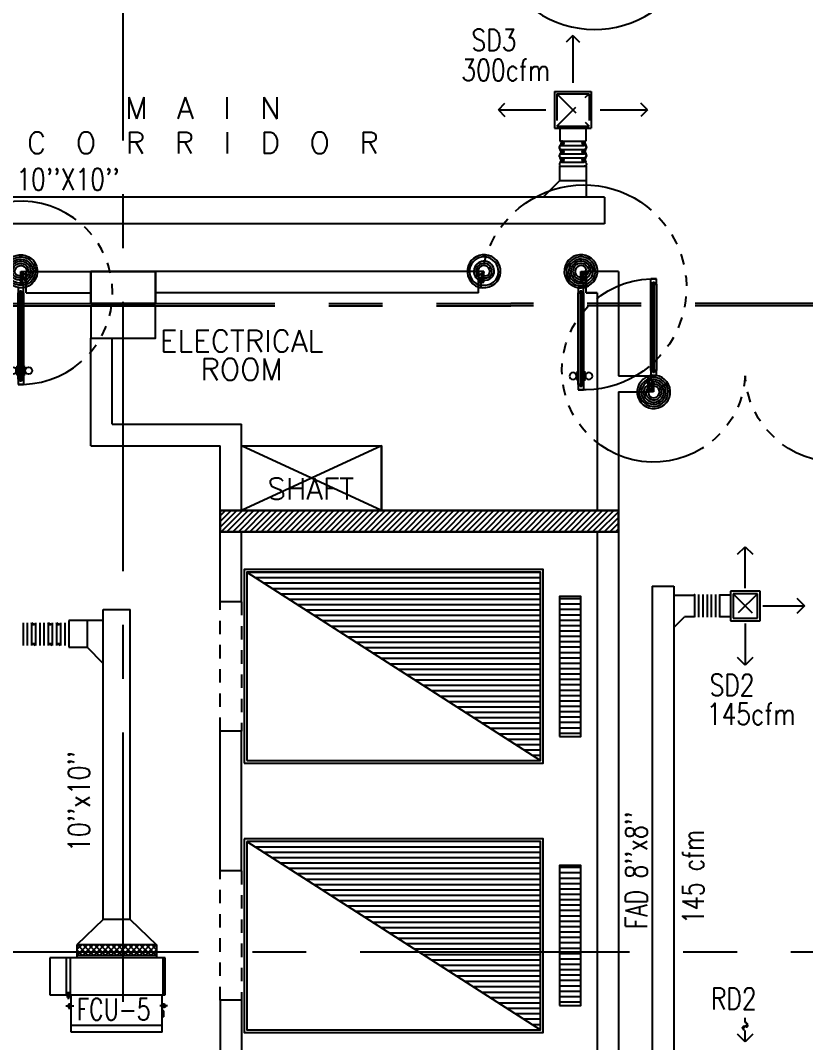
# Model space of a CAD drawing. Extents: x 417866029 to 417866302, y 43498045 to 43498122.
# Drawn here: x 417866038.05 to 417866045.34, y 43498072.13 to 43498081.62 of the extents above; entities that cross this region are included whole.
import ezdxf
from ezdxf.enums import TextEntityAlignment as Align

# ---------------------------------------------------------------- set-up
doc = ezdxf.new("R2010")
doc.units = 0
doc.header["$MEASUREMENT"] = 0
for name, pattern in [('CENTERX2', [4, 2.5, -0.5, 0.5, -0.5]), ('HIDDEN', [0.375, 0.25, -0.125]), ('HIDDEN2', [0.1875, 0.125, -0.0625])]:
    doc.linetypes.add(name, pattern=pattern)
doc.layers.get('0').update_dxf_attribs({"linetype": 'CONTINUOUS'})
for name, color, linetype in [('AXES', 11, 'CENTERX2'), ('COL', 7, 'CONTINUOUS'), ('DOOR', 9, 'CONTINUOUS'), ('DUCT', 6, 'CONTINUOUS'), ('FCU', 6, 'CONTINUOUS'), ('HAT', 11, 'CONTINUOUS'), ('HIDDEN', 9, 'HIDDEN2'), ('LIFTS', 9, 'CONTINUOUS'), ('M-AC-FLEX', 7, 'CONTINUOUS'), ('M-EGU.', 2, 'CONTINUOUS'), ('M-TEXT', 2, 'CONTINUOUS'), ('RM-NAME', 9, 'CONTINUOUS'), ('SHAFT', 9, 'CONTINUOUS'), ('WALL', 9, 'CONTINUOUS')]:
    doc.layers.add(name, color=color, linetype=linetype)
doc.styles.add('ROMANS', font='ROMANS.shx', dxfattribs={"width": 0.6})

# ---------------------------------------------------------------- blocks, each defined once
blk = doc.blocks.new('*X30')
at = {"color": 0}
for p, q in [((503898.8980285886, 131750), (506611.9327893695, 131750)), ((503976.7551405845, 131700), (506611.9327893695, 131700)), ((504054.6122525804, 131650), (506611.9327893695, 131650)), ((504132.4693645762, 131600), (506611.9327893695, 131600)), ((504210.3264765721, 131550), (506611.9327893695, 131550)), ((504288.183588568, 131500), (506611.9327893695, 131500)), ((504366.0407005639, 131450), (506611.9327893695, 131450)), ((504443.8978125597, 131400), (506611.9327893695, 131400)), ((504521.7549245557, 131350), (506611.9327893695, 131350)), ((504599.6120365515, 131300), (506611.9327893695, 131300)), ((504677.4691485474, 131250), (506611.9327893695, 131250)), ((504755.3262605433, 131200), (506611.9327893695, 131200)), ((504833.1833725392, 131150), (506611.9327893695, 131150)), ((504911.040484535, 131100), (506611.9327893695, 131100)), ((504988.8975965309, 131050), (506611.9327893695, 131050)), ((505066.7547085268, 131000), (506611.9327893695, 131000)), ((505144.6118205227, 130950), (506611.9327893695, 130950)), ((505222.4689325186, 130900), (506611.9327893695, 130900)), ((505300.3260445144, 130850), (506611.9327893695, 130850)), ((505378.1831565103, 130800), (506611.9327893695, 130800)), ((505456.0402685062, 130750), (506611.9327893695, 130750)), ((505533.8973805021, 130700), (506611.9327893695, 130700)), ((505611.7544924979, 130650), (506611.9327893695, 130650)), ((505689.6116044939, 130600), (506611.9327893695, 130600)), ((505767.4687164897, 130550), (506611.9327893695, 130550)), ((505845.3258284856, 130500), (506611.9327893695, 130500)), ((505923.1829404815, 130450), (506611.9327893695, 130450)), ((506001.0400524774, 130400), (506611.9327893695, 130400)), ((506078.8971644733, 130350), (506611.9327893695, 130350)), ((506156.7542764691, 130300), (506611.9327893695, 130300)), ((506234.611388465, 130250), (506611.9327893695, 130250)), ((506312.4685004609, 130200), (506611.9327893695, 130200)), ((506390.3256124568, 130150), (506611.9327893695, 130150)), ((506468.1827244526, 130100), (506611.9327893695, 130100)), ((506546.0398364485, 130050), (506611.9327893695, 130050))]:
    blk.add_line(p, q, dxfattribs=at)
blk = doc.blocks.new('*X29')
at = {"color": 0}
for p, q in [((140176.4757005259, 227700), (140376.4757005259, 227700)), ((140176.4757005259, 227650), (140376.4757005259, 227650)), ((140176.4757005259, 227600), (140376.4757005259, 227600)), ((140176.4757005259, 227550), (140376.4757005259, 227550)), ((140176.4757005259, 227500), (140376.4757005259, 227500)), ((140176.4757005259, 227450), (140376.4757005259, 227450)), ((140176.4757005259, 227400), (140376.4757005259, 227400)), ((140176.4757005259, 227350), (140376.4757005259, 227350)), ((140176.4757005259, 227300), (140376.4757005259, 227300)), ((140176.4757005259, 227250), (140376.4757005259, 227250)), ((140176.4757005259, 227200), (140376.4757005259, 227200)), ((140176.4757005259, 227150), (140376.4757005259, 227150)), ((140176.4757005259, 227100), (140376.4757005259, 227100)), ((140176.4757005259, 227050), (140376.4757005259, 227050)), ((140176.4757005259, 227000), (140376.4757005259, 227000)), ((140176.4757005259, 226950), (140376.4757005259, 226950)), ((140176.4757005259, 226900), (140376.4757005259, 226900)), ((140176.4757005259, 226850), (140376.4757005259, 226850)), ((140176.4757005259, 226800), (140376.4757005259, 226800)), ((140176.4757005259, 226750), (140376.4757005259, 226750)), ((140176.4757005259, 226700), (140376.4757005259, 226700)), ((140176.4757005259, 226650), (140376.4757005259, 226650)), ((140176.4757005259, 226600), (140376.4757005259, 226600)), ((140176.4757005259, 226550), (140376.4757005259, 226550)), ((140176.4757005259, 226500), (140376.4757005259, 226500)), ((140176.4757005259, 226450), (140376.4757005259, 226450))]:
    blk.add_line(p, q, dxfattribs=at)
blk = doc.blocks.new('A$C272A55A0')
at = {"layer": 'DOOR', "color": 0, "linetype": 'ByBlock'}
for p, q in [((-0.0001203324354719371, 900.3541752648598), (-0.0001203324500238523, 1050.354175264831)), ((49.99987966756453, 1050.354175264918), (-0.0001203324354719371, 1050.354175264918)), ((49.99987966756453, 950.354175264918), (49.99987966756453, 1050.354175264918)), ((1749.999879667535, 950.354175264918), (1749.999879667535, 1050.354175264918)), ((1749.999879667535, 1050.354175264918), (1799.999879667535, 1050.354175264918)), ((1799.999879667535, 1050.354175264918), (1799.999879667535, 900.354175264918)), ((24.99987966756453, 950.354175264918), (49.99987966756453, 950.354175264918)), ((24.99987966756453, 900.354175264918), (24.99987966756453, 950.354175264918)), ((1774.999879667535, 950.354175264918), (1749.999879667535, 950.354175264918)), ((1774.999879667535, 900.354175264918), (1774.999879667535, 950.354175264918)), ((-0.0001203324354719371, 900.354175264918), (24.99987966756453, 900.354175264918)), ((74.99987966756453, 900.354175264918), (24.99987966756453, 900.354175264918)), ((24.99987966756453, 850.354175264918), (24.99987966756453, 900.354175264918)), ((57.99987966756453, 870.354175264918), (41.99987966756453, 870.354175264918)), ((41.99987966756453, 870.354175264918), (41.99987966756453, 850.354175264918)), ((57.99987966756453, 850.354175264918), (57.99987966756453, 870.354175264918)), ((74.99987966756453, 900.354175264918), (74.99987966756453, 850.354175264918)), ((1724.999879667535, 900.354175264918), (1774.999879667535, 900.354175264918)), ((1724.999879667535, 900.354175264918), (1724.999879667535, 850.354175264918)), ((1741.999879667535, 870.354175264918), (1757.999879667535, 870.354175264918)), ((1741.999879667535, 850.354175264918), (1741.999879667535, 870.354175264918)), ((1757.999879667535, 870.354175264918), (1757.999879667535, 850.354175264918)), ((1799.999879667535, 900.354175264918), (1774.999879667535, 900.354175264918)), ((1774.999879667535, 850.354175264918), (1774.999879667535, 900.354175264918)), ((41.99987966756453, 850.354175264918), (24.99987966756453, 850.354175264918)), ((74.99987966756453, 850.354175264918), (57.99987966756453, 850.354175264918)), ((1724.999879667535, 850.354175264918), (1741.999879667535, 850.354175264918)), ((1757.999879667535, 850.354175264918), (1774.999879667535, 850.354175264918)), ((1717.799879667495, 160.1117180435103), (1708.799879667495, 160.1117180435103)), ((1708.799879667495, 95.31171804352198), (1708.799879667495, 160.1117180435103)), ((1717.799879667495, 95.31171804352198), (1708.799879667495, 95.31171804352198)), ((1724.999879667535, 172.7117180435162), (1717.799879667495, 172.7117180435162)), ((1717.799879667495, 172.7117180435162), (1717.799879667495, 82.71171804351616)), ((1717.799879667495, 95.31171804352198), (1717.799879667495, 160.1117180435103)), ((1774.999879667535, 172.7117180435162), (1782.199879667576, 172.7117180435162)), ((1782.199879667576, 172.7117180435162), (1782.199879667576, 82.71171804351616)), ((1782.199879667576, 160.1117180435103), (1791.199879667576, 160.1117180435103)), ((1782.199879667576, 95.31171804352198), (1782.199879667576, 160.1117180435103)), ((1782.199879667576, 95.31171804352198), (1791.199879667576, 95.31171804352198)), ((1791.199879667576, 95.31171804352198), (1791.199879667576, 160.1117180435103)), ((24.99987966756453, 50.35417526491801), (41.99987966753542, 50.35417526491801)), ((24.99987966756453, 50.35417526491801), (24.99987966756453, 0.3541752649180125)), ((24.99987966756453, 0.3541752649180125), (74.99987966756453, 0.3541752649180125)), ((74.99987966756453, 0.3541752649180125), (24.99987966756453, 0.3541752649180125)), ((41.99987966753542, 50.35417526491801), (41.99987966753542, 30.35417526491801)), ((41.99987966756453, 30.35417526491801), (57.99987966756453, 30.35417526491801)), ((57.99987966756453, 50.35417526491801), (74.99987966756453, 50.35417526491801)), ((57.99987966756453, 50.35417526491801), (57.99987966756453, 30.35417526491801)), ((74.99987966756453, 50.35417526491801), (74.99987966704066, 0.3541752648889087)), ((1724.999879667535, 82.71171804351616), (1717.799879667495, 82.71171804351616)), ((1741.999879667535, 50.35417526491801), (1724.999879667535, 50.35417526491801)), ((1724.999879667535, 50.35417526491801), (1724.999879668059, 0.3541752648889087)), ((1774.999879667535, 0.3541752649180125), (1724.999879667535, 0.3541752649180125)), ((1724.999879667535, 0.3541752649180125), (1774.999879667535, 0.3541752649180125)), ((1741.999879667535, 50.35417526491801), (1741.999879667535, 30.35417526491801)), ((1757.999879667535, 30.35417526491801), (1741.999879667535, 30.35417526491801)), ((1774.999879667535, 50.35417526491801), (1757.999879667565, 50.35417526491801)), ((1757.999879667565, 50.35417526491801), (1757.999879667565, 30.35417526491801)), ((1774.999879667535, 82.71171804351616), (1782.199879667576, 82.71171804351616)), ((1774.999879667535, 50.35417526491801), (1774.999879667535, 0.3541752649180125))]:
    blk.add_line(p, q, dxfattribs=at)
at = {"layer": 'DOOR', "color": 9, "linetype": 'ByBlock'}
for p, q in [((49.99987966756453, 1050.354175264918), (-0.0001203324354719371, 1010.208440949064)), ((49.99987966756453, 1050.354175264918), (-0.0001203324354719371, 936.6442452724732)), ((49.99987966756453, 1050.354175264918), (36.64259362407029, 950.354175264918)), ((1749.999879667535, 1050.354175264918), (1799.999879667535, 1010.208440949064)), ((1749.999879667535, 1050.354175264918), (1799.999879667535, 936.6442452724732)), ((1749.999879667535, 1050.354175264918), (1763.35716571103, 950.354175264918))]:
    blk.add_line(p, q, dxfattribs=at)
at = {"layer": 'DOOR', "linetype": 'ByBlock'}
for p, q in [((24.99987966756453, 850.354175264918), (24.99987966756453, 50.35417526491801)), ((41.99987966756453, 850.354175264918), (41.99987966753542, 50.35417526491801)), ((57.99987966756453, 850.354175264918), (57.99987966756453, 50.35417526491801)), ((74.99987966756453, 50.35417526491801), (74.99987966756453, 850.354175264918)), ((1724.999879667535, 50.35417526491801), (1724.999879667535, 850.354175264918)), ((1741.999879667535, 850.354175264918), (1741.999879667535, 50.35417526491801)), ((1757.999879667535, 850.354175264918), (1757.999879667565, 50.35417526491801)), ((1774.999879667535, 850.354175264918), (1774.999879667535, 50.35417526491801))]:
    blk.add_line(p, q, dxfattribs=at)
at = {"layer": 'DOOR', "color": 0, "linetype": 'ByBlock'}
for centre in [(1676.468935452576, 127.7117180435162), (1823.530823882553, 127.7117180435162)]:
    blk.add_circle(centre, 32.39999999998526, dxfattribs=at)
at = {"layer": 'DOOR', "color": 9, "linetype": 'ByBlock'}
for centre, radius, start, end in [((49.99987966756453, 1050.354175264918), 34.40195781277725, 180, 270), ((49.99987966756453, 1050.354175264918), 14.40195781277725, 180, 270), ((1749.999879667535, 1050.354175264918), 14.40195781277725, 270, 0), ((1749.999879667535, 1050.354175264918), 34.40195781277725, 270, 0), ((49.99987966756453, 1050.354175264918), 54.40195781277725, 203.2073828919769, 270), ((49.99987966756453, 1050.354175264918), 74.40195781277725, 227.7764264168309, 270), ((49.99987966756453, 1050.354175264918), 94.40195781277725, 238.0181880330829, 270), ((1749.999879667535, 1050.354175264918), 54.40195781277725, 270, 336.7926171080232), ((1749.999879667535, 1050.354175264918), 74.40195781277725, 270, 312.2235735831691), ((1749.999879667535, 1050.354175264918), 94.40195781277725, 270, 301.9818119669171), ((49.99987966756453, 1050.354175264918), 114.4019578127773, 244.083841882062, 257.3774258712915), ((49.99987966756453, 1050.354175264918), 134.4019578127773, 248.1598493930308, 259.2800236451595), ((49.99987966756453, 1050.354175264918), 154.4019578127773, 251.1052885492919, 256.2857707775486), ((1749.999879667535, 1050.354175264918), 114.4019578127773, 282.6225741287084, 295.916158117938), ((1749.999879667535, 1050.354175264918), 134.4019578127773, 280.7199763548405, 291.8401506069692), ((1749.999879667535, 1050.354175264918), 154.4019578127773, 283.7142292224514, 288.8947114507081)]:
    blk.add_arc(centre, radius, start, end, dxfattribs=at)
at = {"layer": 'DOOR', "linetype": 'HIDDEN', "ltscale": 0.5}
for centre, radius, start, end in [((49.99987966756453, 851.395841931575), 851.4087845464003, 268.3173765331032, 3.296482377102192), ((1749.999879667521, 851.3958419315459), 851.4087845463584, 176.7035176228957, 271.6826234668978)]:
    blk.add_arc(centre, radius, start, end, dxfattribs=at)
at = {"layer": 'WALL', "linetype": 'ByBlock'}
blk.add_line((1799.999879667565, 900.3541752650344), (1799.99987966755, 1050.354175265005), dxfattribs=at)
blk = doc.blocks.new('DOOR-10')
at = {"layer": 'DOOR', "color": 0, "linetype": 'ByBlock'}
for p, q in [((-25.69739139656303, 1099.999999999069), (-75.69739139656303, 1099.999999999069)), ((-75.69739139656303, 1099.999999999069), (-25.69739139656303, 1099.999999999069)), ((-75.69739139656303, 1049.999999999069), (-75.69739139603917, 1099.999999999098)), ((-58.69739139656303, 1049.999999999069), (-75.69739139656303, 1049.999999999069)), ((-42.69739139656303, 1069.999999999069), (-58.69739139656303, 1069.999999999069)), ((-58.69739139656303, 1049.999999999069), (-58.69739139656303, 1069.999999999069)), ((-42.69739139656303, 1049.999999999069), (-42.69739139656303, 1069.999999999069)), ((-25.69739139656303, 1049.999999999069), (-42.69739139656303, 1049.999999999069)), ((-25.69739139656303, 1049.999999999069), (-25.69739139656303, 1099.999999999069)), ((-82.89739139663288, 1005.042457220465), (-91.89739139663288, 1005.042457220465)), ((-91.89739139663288, 1005.042457220465), (-91.89739139663288, 940.2424572204764)), ((-75.69739139656303, 1017.642457220471), (-82.89739139663288, 1017.642457220471)), ((-82.89739139663288, 927.6424572204705), (-82.89739139663288, 1017.642457220471)), ((-82.89739139663288, 1005.042457220465), (-82.89739139663288, 940.2424572204764)), ((-25.69739139656303, 1017.642457220471), (-18.49739139649319, 1017.642457220471)), ((-18.49739139649319, 927.6424572204705), (-18.49739139649319, 1017.642457220471)), ((-18.49739139649319, 1005.042457220465), (-9.497391396493185, 1005.042457220465)), ((-18.49739139649319, 1005.042457220465), (-18.49739139649319, 940.2424572204764)), ((-9.497391396493185, 1005.042457220465), (-9.497391396493185, 940.2424572204764)), ((-82.89739139663288, 940.2424572204764), (-91.89739139663288, 940.2424572204764)), ((-75.69739139656303, 927.6424572204705), (-82.89739139663288, 927.6424572204705)), ((-25.69739139656303, 927.6424572204705), (-18.49739139649319, 927.6424572204705)), ((-18.49739139649319, 940.2424572204764), (-9.497391396493185, 940.2424572204764)), ((-75.69739139534067, 200), (-58.69739139534067, 200)), ((-75.69739139534067, 150), (-75.69739139534067, 200)), ((-58.69739139534067, 200), (-58.69739139534067, 180)), ((-42.69739139534067, 200), (-25.69739139534067, 200)), ((-42.69739139534067, 180), (-42.69739139534067, 200)), ((-25.69739139534067, 200), (-25.69739139534067, 150)), ((-1000.697391395341, 0), (-1000.697391395341, 150)), ((-1000.697391395341, 150), (-975.6973913953407, 150)), ((-1000.697391395341, 150), (-1000.697391395341, 0)), ((-975.6973913953407, 150), (-975.6973913953407, 100)), ((-975.6973913953407, 100), (-950.6973913953407, 100)), ((-950.6973913953407, 100), (-950.6973913953407, 0)), ((-75.69739139534067, 150), (-25.69739139534067, 150)), ((-58.69739139534067, 180), (-42.69739139534067, 180)), ((-50.69739139534067, 100), (-50.69739139534067, 0)), ((-25.69739139534067, 100), (-50.69739139534067, 100)), ((-0.6973913953406736, 150), (-25.69739139534067, 150)), ((-25.69739139534067, 150), (-25.69739139534067, 100)), ((-950.6973913953407, 0), (-1000.697391395341, 0)), ((-50.69739139534067, 0), (-0.6973913953406736, 0))]:
    blk.add_line(p, q, dxfattribs=at)
at = {"layer": 'DOOR', "linetype": 'ByBlock'}
for p, q in [((-75.69739139656303, 1049.999999999069), (-75.69739139534067, 200)), ((-58.69739139534067, 200), (-58.69739139656303, 1049.999999999069)), ((-42.69739139534067, 200), (-42.69739139656303, 1049.999999999069)), ((-25.69739139534067, 200), (-25.69739139656303, 1049.999999999069))]:
    blk.add_line(p, q, dxfattribs=at)
at = {"layer": 'DOOR', "color": 9, "linetype": 'ByBlock'}
for p, q in [((-950.6973913953407, 0), (-1000.697391395341, 113.7099299924448)), ((-950.6973913953407, 0), (-964.0546774388058, 100)), ((-50.69739139534067, 0), (-0.6973913953406736, 113.7099299924448)), ((-50.69739139534067, 0), (-37.34010535187554, 100)), ((-0.6973913953406736, 0), (-0.6973913953406736, 150)), ((-950.6973913953407, 0), (-1000.697391395341, 40.1457343158545)), ((-50.69739139534067, 0), (-0.6973913953406736, 40.1457343158545))]:
    blk.add_line(p, q, dxfattribs=at)
at = {"layer": 'DOOR', "color": 0, "linetype": 'ByBlock'}
for centre in [(-124.2283356115222, 972.6424572204705), (22.83355281845434, 972.6424572204705)]:
    blk.add_circle(centre, 32.39999999998526, dxfattribs=at)
at = {"layer": 'DOOR', "linetype": 'HIDDEN', "ltscale": 0.5}
blk.add_arc((-23.39897476031911, 149.138342134087), 952.2988064575108, 93.14815770431052, 179.9481576940245, dxfattribs=at)
at = {"layer": 'DOOR', "color": 9, "linetype": 'ByBlock'}
for centre, radius, start, end in [((-950.6973913953407, 0), 154.4019578127773, 103.7142292212167, 108.8947114515936), ((-950.6973913953407, 0), 134.4019578127773, 100.7199763555959, 111.8401506085482), ((-50.69739139534067, 0), 134.4019578127773, 68.15984939145177, 79.28002364440412), ((-50.69739139534067, 0), 114.4019578127773, 64.0838418833441, 77.3774258719247), ((-50.69739139534067, 0), 154.4019578127773, 71.10528854840643, 76.28577077878333), ((-950.6973913953407, 0), 94.40195781277725, 90, 121.981811965689), ((-950.6973913953407, 0), 74.40195781277725, 90, 132.2235735847074), ((-950.6973913953407, 0), 54.40195781277725, 90, 156.7926171089788), ((-950.6973913953407, 0), 34.40195781277725, 90, 180), ((-950.6973913953407, 0), 14.40195781277725, 90, 180), ((-50.69739139534067, 0), 94.40195781277725, 58.01818803431096, 90), ((-50.69739139534067, 0), 74.40195781277725, 47.7764264152926, 90), ((-50.69739139534067, 0), 54.40195781277725, 23.20738289102122, 90), ((-50.69739139534067, 0), 34.40195781277725, 0, 90), ((-50.69739139534067, 0), 14.40195781277725, 0, 90)]:
    blk.add_arc(centre, radius, start, end, dxfattribs=at)
blk = doc.blocks.new('*X37')
at = {"color": 0}
for p, q in [((16890.47746209932, -2466.570672882412), (16943.4517006644, -2413.596434317336)), ((16890.47746209932, -2519.603681471403), (16990.47746209933, -2419.603681471401)), ((16990.47746209933, -2565.49912589376), (16890.47746209932, -2465.499125893757)), ((16990.47746209933, -2512.466117304769), (16891.6077791119, -2413.596434317336)), ((16990.47746209933, -2459.433108715778), (16944.64078770089, -2413.596434317336)), ((16890.47746209932, -2572.636690060394), (16990.47746209933, -2472.636690060392)), ((16990.47746209933, -2618.532134482751), (16890.47746209932, -2518.532134482748)), ((16890.47746209932, -2625.669698649385), (16990.47746209933, -2525.669698649383)), ((16990.47746209933, -2671.565143071742), (16890.47746209932, -2571.565143071739)), ((16890.47746209932, -2678.702707238376), (16990.47746209933, -2578.702707238374)), ((16990.47746209933, -2724.598151660733), (16890.47746209932, -2624.59815166073)), ((16890.47746209932, -2731.735715827367), (16990.47746209933, -2631.735715827365)), ((16990.47746209933, -2777.631160249724), (16890.47746209932, -2677.631160249721)), ((16890.47746209932, -2784.768724416358), (16990.47746209933, -2684.768724416357)), ((16990.47746209933, -2830.664168838715), (16890.47746209932, -2730.664168838713)), ((16890.47746209932, -2837.801733005349), (16990.47746209933, -2737.801733005348)), ((16990.47746209933, -2883.697177427706), (16890.47746209932, -2783.697177427704)), ((16890.47746209932, -2890.83474159434), (16990.47746209933, -2790.834741594339)), ((16990.47746209933, -2936.730186016697), (16890.47746209932, -2836.730186016694)), ((16890.47746209932, -2943.867750183331), (16990.47746209933, -2843.86775018333)), ((16990.47746209933, -2989.763194605689), (16890.47746209932, -2889.763194605686)), ((16890.47746209932, -2996.900758772323), (16990.47746209933, -2896.900758772321)), ((16990.47746209933, -3042.796203194679), (16890.47746209932, -2942.796203194677)), ((16890.47746209932, -3049.933767361314), (16990.47746209933, -2949.933767361312)), ((16990.47746209933, -3095.82921178367), (16890.47746209932, -2995.829211783668)), ((16890.47746209932, -3102.966775950305), (16990.47746209933, -3002.966775950303)), ((16990.47746209933, -3148.862220372662), (16890.47746209932, -3048.862220372659)), ((16943.52866745501, -3154.946434317336), (16890.47746209932, -3101.89522896165)), ((16891.53081232129, -3154.946434317336), (16990.47746209933, -3055.999784539294)), ((16944.56382091028, -3154.946434317336), (16990.47746209933, -3109.032793128285))]:
    blk.add_line(p, q, dxfattribs=at)
blk = doc.blocks.new('WHE06')
at = {"color": 3}
for p, q in [((688.9750000238419, 621.5), (346.0749999880791, 621.5)), ((346.0749999880791, 621.5), (346.0749999880791, 469.1000000014901)), ((688.9750000238419, 469.1000000014901), (688.9750000238419, 621.5)), ((60.32499998807907, -422.25), (60.32499998807907, 422.25)), ((212.2971614003181, 437.25), (269.0589052438736, 437.25)), ((232.1000000238419, 452.25), (232.1000000238419, 422.25)), ((232.1000000238419, 452.25), (252.1000000238419, 452.25)), ((242.1000000238419, 472.1842434704304), (242.1000000238419, 399.4801759719849)), ((252.1000000238419, 452.25), (252.1000000238419, 422.25)), ((304.9940044879913, 447.6499999985099), (373.2827185988426, 447.6499999985099)), ((321.0749999880791, 457.6499999985099), (321.0749999880791, 437.6499999985099)), ((321.0749999880791, 457.6499999985099), (346.0749999880791, 457.6499999985099)), ((321.0749999880791, 437.6499999985099), (346.0749999880791, 437.6499999985099)), ((346.0749999880791, 430.4178223386407), (688.9750000238419, 430.4178223386407)), ((811.1999999880791, 370.6749999970198), (688.9750000238419, 370.6749999970198)), ((711.1999999880791, -370.6749999970198), (711.1999999880791, 370.6749999970198)), ((811.1999999880791, -370.6749999970198), (811.1999999880791, 370.6749999970198)), ((811.1999999880791, -370.6749999970198), (688.9750000238419, -370.6749999970198)), ((141.6357128024101, -437.25), (141.6357128024101, -422.25)), ((141.6357128024101, -437.25), (196.5700032711029, -437.25)), ((196.5700032711029, -437.25), (196.5700032711029, -422.25)), ((221.3790392279625, -437.25), (269.0589052438736, -437.25)), ((232.1000000238419, -452.25), (232.1000000238419, -422.25)), ((232.1000000238419, -452.25), (252.1000000238419, -452.25)), ((242.1000000238419, -472.1842434704304), (242.1000000238419, -399.4801759719849)), ((252.1000000238419, -452.25), (252.1000000238419, -422.25)), ((346.0749999880791, -430.4178223386407), (688.9750000238419, -430.4178223386407))]:
    blk.add_line(p, q, dxfattribs=at)
at = {"color": 6}
for p, q in [((0, -422.25), (0, 422.25)), ((0, 422.25), (346.0749999880791, 422.25)), ((346.0749999880791, 469.1000000014901), (346.0749999880791, -450.8250000029802)), ((688.9750000238419, 469.1000000014901), (346.0749999880791, 469.1000000014901)), ((688.9750000238419, -450.8250000029802), (688.9750000238419, 469.1000000014901)), ((0, -422.25), (346.0749999880791, -422.25)), ((346.0749999880791, -450.8250000029802), (688.9750000238419, -450.8250000029802))]:
    blk.add_line(p, q, dxfattribs=at)
at = {"color": 11}
blk.add_blockref('*X37', (-16179.27746212482, 2784.271434314549), dxfattribs=at)
blk = doc.blocks.new('RM1')
at = {"layer": 'RM-NAME', "style": 'ROMANS'}
for tag, p in [('ROOMNAME1', (0, 323.8095238059759)), ('ROOMNAME2', (0, 0))]:
    blk.add_attdef(tag, text='', height=200, dxfattribs=at).set_placement(p, align=Align.MIDDLE)
blk = doc.blocks.new('*X62')
at = {"color": 0}
for p, q in [((197838.5567844536, 143638.8220065047), (197999.4687517605, 143799.7339738116)), ((197838.5567844536, 143691.8550150937), (197946.4357431715, 143799.7339738116)), ((197838.5567844536, 143744.8880236827), (197893.4027345825, 143799.7339738116)), ((197852.5017603495, 143599.7339738117), (198052.5017603495, 143799.7339738116)), ((197905.5347689385, 143599.7339738117), (198105.5347689385, 143799.7339738116)), ((197958.5677775275, 143599.7339738117), (198158.5677775275, 143799.7339738116)), ((198011.6007861165, 143599.7339738117), (198211.6007861165, 143799.7339738116)), ((198064.6337947055, 143599.7339738117), (198264.6337947055, 143799.7339738116)), ((198117.6668032945, 143599.7339738117), (198317.6668032945, 143799.7339738116)), ((198170.6998118834, 143599.7339738117), (198370.6998118834, 143799.7339738116)), ((198223.7328204724, 143599.7339738117), (198423.7328204724, 143799.7339738116)), ((198276.7658290614, 143599.7339738117), (198476.7658290614, 143799.7339738116)), ((198329.7988376504, 143599.7339738117), (198529.7988376504, 143799.7339738116)), ((198382.8318462394, 143599.7339738117), (198582.8318462394, 143799.7339738116)), ((198435.8648548284, 143599.7339738116), (198635.8648548284, 143799.7339738116)), ((198488.8978634174, 143599.7339738116), (198688.8978634174, 143799.7339738116)), ((198541.9308720064, 143599.7339738116), (198741.9308720064, 143799.7339738116)), ((198594.9638805954, 143599.7339738116), (198794.9638805954, 143799.7339738116)), ((198647.9968891844, 143599.7339738116), (198847.9968891844, 143799.7339738116)), ((198701.0298977734, 143599.7339738116), (198901.0298977734, 143799.7339738116)), ((198754.0629063623, 143599.7339738116), (198954.0629063623, 143799.7339738116)), ((198807.0959149514, 143599.7339738116), (199007.0959149514, 143799.7339738116)), ((198860.1289235403, 143599.7339738116), (199060.1289235403, 143799.7339738116)), ((198913.1619321293, 143599.7339738116), (199113.1619321293, 143799.7339738116)), ((198966.1949407183, 143599.7339738116), (199166.1949407183, 143799.7339738116)), ((199019.2279493073, 143599.7339738116), (199219.2279493073, 143799.7339738116)), ((199072.2609578963, 143599.7339738116), (199272.2609578963, 143799.7339738116)), ((199125.2939664853, 143599.7339738116), (199325.2939664853, 143799.7339738116)), ((199178.3269750743, 143599.7339738116), (199378.3269750743, 143799.7339738116)), ((199231.3599836633, 143599.7339738116), (199431.3599836633, 143799.7339738116)), ((199284.3929922523, 143599.7339738116), (199484.3929922523, 143799.7339738116)), ((199337.4260008413, 143599.7339738116), (199537.4260008413, 143799.7339738116)), ((199390.4590094303, 143599.7339738116), (199590.4590094303, 143799.7339738116)), ((199443.4920180192, 143599.7339738116), (199643.4920180192, 143799.7339738116)), ((199496.5250266082, 143599.7339738116), (199696.5250266082, 143799.7339738116)), ((199549.5580351972, 143599.7339738116), (199749.5580351972, 143799.7339738116)), ((199602.5910437862, 143599.7339738116), (199802.5910437862, 143799.7339738116)), ((199655.6240523752, 143599.7339738116), (199855.6240523752, 143799.7339738116)), ((199708.6570609642, 143599.7339738116), (199908.6570609642, 143799.7339738116)), ((199761.6900695532, 143599.7339738116), (199961.6900695532, 143799.7339738116)), ((199814.7230781422, 143599.7339738116), (200014.7230781422, 143799.7339738116)), ((199867.7560867312, 143599.7339738116), (200067.7560867312, 143799.7339738116)), ((199920.7890953202, 143599.7339738116), (200120.7890953202, 143799.7339738116)), ((199973.8221039091, 143599.7339738116), (200173.8221039092, 143799.7339738116)), ((200026.8551124981, 143599.7339738116), (200226.8551124981, 143799.7339738116)), ((200079.8881210871, 143599.7339738116), (200279.8881210871, 143799.7339738116)), ((200132.9211296761, 143599.7339738116), (200332.9211296761, 143799.7339738116)), ((200185.9541382651, 143599.7339738116), (200385.9541382651, 143799.7339738116)), ((200238.9871468541, 143599.7339738116), (200438.9871468541, 143799.7339738116)), ((200292.0201554431, 143599.7339738116), (200492.0201554431, 143799.7339738116)), ((200345.0531640321, 143599.7339738116), (200545.0531640321, 143799.7339738116)), ((200398.0861726211, 143599.7339738116), (200598.0861726211, 143799.7339738116)), ((200451.1191812101, 143599.7339738116), (200651.1191812101, 143799.7339738116)), ((200504.1521897991, 143599.7339738116), (200704.1521897991, 143799.7339738116)), ((200557.185198388, 143599.7339738116), (200757.1851983881, 143799.7339738116)), ((200610.218206977, 143599.7339738116), (200810.218206977, 143799.7339738116)), ((200663.251215566, 143599.7339738116), (200863.251215566, 143799.7339738116)), ((200716.284224155, 143599.7339738116), (200916.284224155, 143799.7339738116)), ((200769.317232744, 143599.7339738116), (200969.317232744, 143799.7339738116)), ((200822.350241333, 143599.7339738116), (201022.350241333, 143799.7339738116)), ((200875.383249922, 143599.7339738116), (201075.383249922, 143799.7339738116)), ((200928.416258511, 143599.7339738116), (201128.416258511, 143799.7339738116)), ((200981.4492671, 143599.7339738116), (201181.4492671, 143799.7339738116)), ((201034.482275689, 143599.7339738116), (201234.482275689, 143799.7339738116)), ((201087.5152842779, 143599.7339738116), (201287.515284278, 143799.7339738116)), ((201140.5482928669, 143599.7339738116), (201340.548292867, 143799.7339738116)), ((201193.5813014559, 143599.7339738116), (201393.5813014559, 143799.7339738116)), ((201246.6143100449, 143599.7339738116), (201446.6143100449, 143799.7339738116)), ((201299.6473186339, 143599.7339738116), (201499.6473186339, 143799.7339738116)), ((201352.6803272229, 143599.7339738116), (201538.5557043094, 143785.6093508981)), ((201405.7133358119, 143599.7339738116), (201538.5557043094, 143732.5763423091)), ((201458.7463444009, 143599.7339738116), (201538.5557043094, 143679.5433337201)), ((201511.7793529899, 143599.7339738116), (201538.5557043094, 143626.5103251312))]:
    blk.add_line(p, q, dxfattribs=at)
blk = doc.blocks.new('C5')
at = {"layer": 'HAT', "linetype": 'ByBlock'}
h = blk.add_hatch(dxfattribs=at)
h.set_pattern_fill('ANSI31', color=256, scale=300, style=0)
h.set_pattern_definition([(45, (-223356.1822811712, -51411.00533739349), (-26.51650429449553, 26.51650429449553), [])])
h.paths.add_polyline_path([(300.0000000001455, 300.0000000000218), (0, 300.0000000000146), (0, 1.455191522836685e-11), (300.0000000001164, 3.637978807091713e-11)])
h.paths.add_polyline_path([(599.9999999999709, 300.0000000000073), (300.0000000001455, 300.0000000000073), (300.0000000000873, 4.365574568510056e-11), (600, 6.548361852765083e-11)])
at = {"layer": 'COL'}
blk.add_lwpolyline([(600, 300.0000000000509), (0, 300.0000000000218), (0, 2.91038304567337e-11), (600, 5.820766091346741e-11)], close=True, dxfattribs=at)

msp = doc.modelspace()

# ---------------------------------------------------------------- linework, layer by layer
at = {"layer": 'AXES'}
for p, q in [((417866039.0034642, 43498044.50641705), (417866039.0034642, 43498121.77705345)), ((417866039.0034642, 43498044.50641705), (417866039.0034642, 43498121.77705345)), ((417866029.9125524, 43498078.99071069), (417866042.6034642, 43498078.99071069)), ((417866029.9125524, 43498078.97071069), (417866042.6034642, 43498078.97071069)), ((417866102.8126107, 43498078.99071069), (417866042.6034642, 43498078.99071069)), ((417866102.8126107, 43498078.97071069), (417866042.6034642, 43498078.97071069)), ((417866037.2034642, 43498072.97071069), (417866053.4034642, 43498072.97071069))]:
    msp.add_line(p, q, dxfattribs=at)
at = {"layer": 'COL'}
msp.add_lwpolyline([(417866039.9034653, 43498077.07071069), (417866039.9034653, 43498076.87071069), (417866043.6034642, 43498076.87071069), (417866043.6034642, 43498077.07071069)], close=True, dxfattribs=at)
at = {"layer": 'DUCT'}
for p, q in [((417866043.0542777, 43498080.26631104), (417866043.0542777, 43498080.13073951)), ((417866043.0542777, 43498080.26631104), (417866043.3042777, 43498080.26631104)), ((417866043.3042777, 43498079.98073951), (417866043.3042777, 43498080.26631104)), ((417866042.9042777, 43498079.98073951), (417866043.0542777, 43498080.13073951)), ((417866044.1164153, 43498076.28271069), (417866044.3076979, 43498076.28271069)), ((417866044.3076979, 43498076.28271069), (417866044.3076979, 43498076.08271069)), ((417866044.1164153, 43498075.9827107), (417866044.2164153, 43498076.08271069)), ((417866044.3076979, 43498076.08271069), (417866044.2164153, 43498076.08271069)), ((417866038.8195339, 43498076.04866998), (417866038.5005007, 43498076.04866998)), ((417866038.5005007, 43498076.04866998), (417866038.5005007, 43498075.79866997)), ((417866038.5005007, 43498076.02620764), (417866038.5005007, 43498075.81521374)), ((417866038.6700468, 43498076.04866999), (417866038.6700468, 43498075.79866999)), ((417866038.5005007, 43498075.79866997), (417866038.6695338, 43498075.79866998)), ((417866038.8195339, 43498075.64866998), (417866038.6695338, 43498075.79866998))]:
    msp.add_line(p, q, dxfattribs=at)
at = {"layer": 'DUCT', "linetype": 'ByBlock'}
for p, q in [((417866043.3042777, 43498080.13073951), (417866043.0542777, 43498080.13073951)), ((417866043.4721085, 43498079.98073951), (417866035.5926806, 43498079.98073951)), ((417866043.4721085, 43498079.98073951), (417866043.4721085, 43498079.73073951)), ((417866043.4721085, 43498079.73073951), (417866035.5926806, 43498079.73073951)), ((417866043.9152479, 43498076.36724948), (417866043.9152479, 43498069.51498721)), ((417866043.9152479, 43498076.36724948), (417866044.1152478, 43498076.36724948)), ((417866044.1152478, 43498076.36724948), (417866044.1152478, 43498069.51498721)), ((417866038.8195339, 43498076.15032193), (417866039.0695339, 43498076.15032193)), ((417866038.8195339, 43498073.27116694), (417866038.8195339, 43498076.15032193)), ((417866039.0695339, 43498073.27116694), (417866039.0695339, 43498076.15032193)), ((417866038.8195339, 43498073.27116694), (417866038.5738589, 43498073.0354978)), ((417866039.0695339, 43498073.27116694), (417866038.8195339, 43498073.27116694)), ((417866039.0695339, 43498073.27116694), (417866039.3152089, 43498073.0354978))]:
    msp.add_line(p, q, dxfattribs=at)
at = {"layer": 'HIDDEN'}
for p, q in [((417866039.9034653, 43498075.02071069), (417866039.9034653, 43498076.22071069)), ((417866040.1034653, 43498076.22071069), (417866040.1034653, 43498075.02071069)), ((417866039.9034653, 43498072.52071069), (417866039.9034653, 43498073.72071069)), ((417866040.1034653, 43498073.72071069), (417866040.1034653, 43498072.52071069))]:
    msp.add_line(p, q, dxfattribs=at)
at = {"layer": 'LIFTS'}
for p, q in [((417866040.1534653, 43498076.49571069), (417866042.8784642, 43498074.74571069)), ((417866040.1534653, 43498073.99571069), (417866042.8784642, 43498072.24571069))]:
    msp.add_line(p, q, dxfattribs=at)
for points in [[(417866040.1284652, 43498074.72071069), (417866042.9034642, 43498074.72071069), (417866042.9034642, 43498076.52071069), (417866040.1284652, 43498076.52071069)], [(417866040.1534653, 43498074.74571069), (417866042.8784642, 43498074.74571069), (417866042.8784642, 43498076.49571069), (417866040.1534653, 43498076.49571069)], [(417866043.0534642, 43498074.97071069), (417866043.2534642, 43498074.97071069), (417866043.2534642, 43498076.27071069), (417866043.0534642, 43498076.27071069)], [(417866040.1284652, 43498074.02071069), (417866040.1284652, 43498072.22071069), (417866042.9034642, 43498072.22071069), (417866042.9034642, 43498074.02071069)], [(417866040.1534653, 43498073.99571069), (417866040.1534653, 43498072.24571069), (417866042.8784642, 43498072.24571069), (417866042.8784642, 43498073.99571069)], [(417866043.0534642, 43498072.47071069), (417866043.2534642, 43498072.47071069), (417866043.2534642, 43498073.77071069), (417866043.0534642, 43498073.77071069)]]:
    msp.add_lwpolyline(points, close=True, dxfattribs=at)
at = {"layer": 'M-AC-FLEX', "color": 11}
for p, q in [((417866043.0737807, 43498080.46131109), (417866043.2847746, 43498080.46131109)), ((417866043.0737807, 43498080.42231112), (417866043.2847746, 43498080.42231112)), ((417866043.0737807, 43498080.38331109), (417866043.2847746, 43498080.38331109)), ((417866043.0737807, 43498080.34431111), (417866043.2847746, 43498080.34431111)), ((417866043.0737807, 43498080.30531108), (417866043.2847746, 43498080.30531108)), ((417866044.3076979, 43498076.28820764), (417866044.3076979, 43498076.07721374)), ((417866044.3460141, 43498076.28820764), (417866044.3460141, 43498076.07721374)), ((417866044.3850141, 43498076.28820764), (417866044.3850141, 43498076.07721374)), ((417866044.4240141, 43498076.28820764), (417866044.4240141, 43498076.07721374)), ((417866044.4630141, 43498076.28820764), (417866044.4630141, 43498076.07721374)), ((417866044.5020142, 43498076.28820764), (417866044.5020142, 43498076.07721374)), ((417866044.5410142, 43498076.28820764), (417866044.5410142, 43498076.07721374)), ((417866038.0749198, 43498076.02620764), (417866038.0749198, 43498075.81521374)), ((417866038.1139199, 43498076.02620764), (417866038.1139199, 43498075.81521374)), ((417866038.152236, 43498076.02620764), (417866038.152236, 43498075.81521374)), ((417866038.152236, 43498076.02620764), (417866038.152236, 43498075.81521374)), ((417866038.191236, 43498076.02620764), (417866038.191236, 43498075.81521374)), ((417866038.191236, 43498076.02620764), (417866038.191236, 43498075.81521374)), ((417866038.2295522, 43498076.02620764), (417866038.2295522, 43498075.81521374)), ((417866038.2295523, 43498076.02620764), (417866038.2295523, 43498075.81521374)), ((417866038.2685522, 43498076.02620764), (417866038.2685522, 43498075.81521374)), ((417866038.2685522, 43498076.02620764), (417866038.2685522, 43498075.81521374)), ((417866038.3068684, 43498076.02620764), (417866038.3068684, 43498075.81521374)), ((417866038.3068684, 43498076.02620764), (417866038.3068684, 43498075.81521374)), ((417866038.3458684, 43498076.02620764), (417866038.3458684, 43498075.81521374)), ((417866038.3458684, 43498076.02620764), (417866038.3458684, 43498075.81521374)), ((417866038.3841845, 43498076.02620764), (417866038.3841845, 43498075.81521374)), ((417866038.3841845, 43498076.02620764), (417866038.3841845, 43498075.81521374)), ((417866038.4231845, 43498076.02620764), (417866038.4231845, 43498075.81521374)), ((417866038.4231845, 43498076.02620764), (417866038.4231845, 43498075.81521374)), ((417866038.4615007, 43498076.02620764), (417866038.4615007, 43498075.81521374)), ((417866038.4615008, 43498076.02620764), (417866038.4615008, 43498075.81521374))]:
    msp.add_line(p, q, dxfattribs=at)
at = {"layer": 'M-AC-FLEX'}
for points in [[(417866043.0737807, 43498080.50031113, -1), (417866043.0737807, 43498080.46131109, 0.9999999999999997), (417866043.0737807, 43498080.42231112)], [(417866043.0737807, 43498080.38331109, 1), (417866043.0737807, 43498080.42231112, -0.9999999999999997), (417866043.0737807, 43498080.46131109)], [(417866043.0737807, 43498080.46131109, 1), (417866043.0737807, 43498080.50031113, -0.0006181117931377041), (417866043.0737325, 43498080.50031119, -0.0006181117931377041)], [(417866043.2847746, 43498080.50031113, 1), (417866043.2847746, 43498080.46131109, -0.9999999999999997), (417866043.2847746, 43498080.42231112)], [(417866043.2847746, 43498080.46131109, -0.9987644792377781), (417866043.2847264, 43498080.50031107, -0.9987644792377781)], [(417866043.2847746, 43498080.38331109, -1), (417866043.2847746, 43498080.42231112, 0.9999999999999997), (417866043.2847746, 43498080.46131109)], [(417866043.0737807, 43498080.42231112, -1), (417866043.0737807, 43498080.38331109, 0.9999999999999997), (417866043.0737807, 43498080.34431111)], [(417866043.0737807, 43498080.30531108, 1), (417866043.0737807, 43498080.34431111, -0.9999999999999997), (417866043.0737807, 43498080.38331109)], [(417866043.0737807, 43498080.34431111, -1), (417866043.0737807, 43498080.30531108, 0.9999999999999997), (417866043.0737807, 43498080.2663111, -0.0006182092030021329), (417866043.0738289, 43498080.26631104, -0.0006182092030021329)], [(417866043.2847746, 43498080.42231112, 1), (417866043.2847746, 43498080.38331109, -0.9999999999999997), (417866043.2847746, 43498080.34431111)], [(417866043.2847746, 43498080.30531108, -1), (417866043.2847746, 43498080.34431111, 0.9999999999999997), (417866043.2847746, 43498080.38331109)], [(417866043.2847746, 43498080.34431111, 1), (417866043.2847746, 43498080.30531108, -0.9999999999999997), (417866043.2847746, 43498080.2663111)], [(417866044.4630141, 43498076.28820764, -0.9999999999999997), (417866044.4240141, 43498076.28820764, 0.9999999999999997), (417866044.3850141, 43498076.28820764, -0.9999999999999997), (417866044.3460141, 43498076.28820764, 1.01800509972273), (417866044.3076979, 43498076.28820764)], [(417866044.4240141, 43498076.28820764, 1), (417866044.4630141, 43498076.28820764, -0.9999999999999997), (417866044.5020141, 43498076.28820764)], [(417866044.5410142, 43498076.28820764, -1), (417866044.5020142, 43498076.28820764, 0.9999999999999997), (417866044.4630142, 43498076.28820764)], [(417866044.4630142, 43498076.28820764, -1), (417866044.5020142, 43498076.28820764)], [(417866044.5020141, 43498076.28820764, 1), (417866044.4630141, 43498076.28820764)], [(417866044.4630141, 43498076.07721374, 0.9999999999999997), (417866044.4240141, 43498076.07721374, -0.9999999999999997), (417866044.3850141, 43498076.07721374, 1), (417866044.3460141, 43498076.07721374, -1.018005099723095), (417866044.3076979, 43498076.07721374)], [(417866044.4240141, 43498076.07721374, -1), (417866044.4630141, 43498076.07721374, 0.9999999999999997), (417866044.5020141, 43498076.07721374)], [(417866044.502014, 43498076.07716553, -1.000000764127005), (417866044.4630141, 43498076.07721374)], [(417866044.5410142, 43498076.07721374, 1), (417866044.5020142, 43498076.07721374, -0.9999999999999997), (417866044.4630142, 43498076.07721374)], [(417866044.4630142, 43498076.07716553, 1.000000764127005), (417866044.5020142, 43498076.07721374)], [(417866037.9969198, 43498076.02620764, 0.9999999999999997), (417866038.0359198, 43498076.02620764, -0.9999999999999997), (417866038.0749198, 43498076.02620764, 0.9999999999999997), (417866038.1139199, 43498076.02620764, -1.01800509972273), (417866038.152236, 43498076.02620764)], [(417866038.2685522, 43498076.02620764, -1), (417866038.2295523, 43498076.02620764, 1.01800509972273), (417866038.191236, 43498076.02620764)], [(417866038.2295522, 43498076.02620764, 1), (417866038.2685522, 43498076.02620764, -1.01800509972273), (417866038.3068684, 43498076.02620764)], [(417866038.3458683, 43498076.02620764, -1.017916123276695), (417866038.3841845, 43498076.02620764)], [(417866038.3841846, 43498076.02620764, 1.017916123276695), (417866038.3458684, 43498076.02620764)], [(417866038.5005007, 43498076.02620764, -1), (417866038.4615008, 43498076.02620764, 1.01800509972273), (417866038.4231845, 43498076.02620764)], [(417866038.4615007, 43498076.02620764, 1), (417866038.5005007, 43498076.02620764, -0.008965560101521998), (417866038.5005007, 43498076.02689475, -0.008965560101521998)], [(417866037.9969198, 43498075.81521374, -0.9999999999999997), (417866038.0359198, 43498075.81521374, 0.9999999999999997), (417866038.0749198, 43498075.81521374, -1), (417866038.1139199, 43498075.81521374, 1.018005099723095), (417866038.152236, 43498075.81521374)], [(417866038.2685522, 43498075.81521374, 1), (417866038.2295523, 43498075.81521374, -1.018005099723095), (417866038.191236, 43498075.81521374)], [(417866038.2295522, 43498075.81521374, -1), (417866038.2685522, 43498075.81521374, 1.018005099723095), (417866038.3068684, 43498075.81521374)], [(417866038.3841845, 43498075.81452663, -1.00000155094459), (417866038.3458684, 43498075.81521374)], [(417866038.3458684, 43498075.81452663, 1.00000155094459), (417866038.3841845, 43498075.81521374)], [(417866038.5005007, 43498075.81521374, 1), (417866038.4615008, 43498075.81521374, -1.018005099723095), (417866038.4231845, 43498075.81521374)], [(417866038.4615007, 43498075.81521374, -1), (417866038.5005007, 43498075.81521374, 0.008965560101521998), (417866038.5005007, 43498075.81452663, 0.008965560101521998)]]:
    msp.add_lwpolyline(points, format="xyb", dxfattribs=at)
for centre, radius, start, end in [((417866044.2881979, 43498076.28820763), 0.01949999999998908, 359.8800556626942, 7.016477563892661e-15), ((417866044.2881979, 43498076.0816251), 0.0195000009375944, 359.9822312623847, 0.1212578322621181), ((417866044.2881979, 43498076.0816251), 0.0195000009375944, 359.9822312623847, 0.1212578322621181), ((417866038.171736, 43498076.02620763), 0.01949999999998908, 180, 331.5686375367698), ((417866038.171736, 43498076.02620763), 0.01949999999998908, 208.4313624632302, 7.016477563892661e-15), ((417866038.3263685, 43498076.02620763), 0.01949999999998908, 180, 331.5686375367698), ((417866038.3263685, 43498076.02620763), 0.01949999999998908, 208.4313624632302, 7.016477563892661e-15), ((417866038.4036845, 43498076.02620763), 0.01949999999998908, 180, 331.5686375367698), ((417866038.4036845, 43498076.02620763), 0.01949999999998908, 208.4313624632302, 7.016477563892661e-15), ((417866038.171736, 43498075.81521975), 0.0195000009375944, 28.43136934476471, 180.0177687376153), ((417866038.171736, 43498075.81521975), 0.0195000009375944, 28.43136934476471, 180.0177687376153), ((417866038.171736, 43498075.81521975), 0.0195000009375944, 359.9822312623847, 151.5686306552353), ((417866038.171736, 43498075.81521975), 0.0195000009375944, 359.9822312623847, 151.5686306552353), ((417866038.3263685, 43498075.81521975), 0.0195000009375944, 28.43136934476471, 180.0177687376153), ((417866038.3263685, 43498075.81521975), 0.0195000009375944, 28.43136934476471, 180.0177687376153), ((417866038.3263685, 43498075.81521975), 0.0195000009375944, 359.9822312623847, 151.5686306552353), ((417866038.3263685, 43498075.81521975), 0.0195000009375944, 359.9822312623847, 151.5686306552353), ((417866038.4036845, 43498075.81521975), 0.0195000009375944, 28.43136934476471, 180.0177687376153), ((417866038.4036845, 43498075.81521975), 0.0195000009375944, 28.43136934476471, 180.0177687376153), ((417866038.4036845, 43498075.81521975), 0.0195000009375944, 359.9822312623847, 151.5686306552353), ((417866038.4036845, 43498075.81521975), 0.0195000009375944, 359.9822312623847, 151.5686306552353)]:
    msp.add_arc(centre, radius, start, end, dxfattribs=at)
at = {"layer": 'M-EGU.'}
for p, q in [((417866043.1787692, 43498081.48190952), (417866043.1176753, 43498081.4208156)), ((417866043.1787692, 43498081.48190952), (417866043.2398632, 43498081.4208156)), ((417866043.1787692, 43498081.48190952), (417866043.1787692, 43498081.04310261)), ((417866043.0083695, 43498080.96111041), (417866043.0083695, 43498080.62031098)), ((417866043.0083695, 43498080.96111041), (417866043.349169, 43498080.96111041)), ((417866043.349169, 43498080.96111041), (417866043.349169, 43498080.62031098)), ((417866042.4875704, 43498080.7907107), (417866042.5486643, 43498080.85180461)), ((417866043.8699681, 43498080.7907107), (417866043.8088741, 43498080.85180461)), ((417866042.4875704, 43498080.7907107), (417866042.9263773, 43498080.7907107)), ((417866042.4875704, 43498080.7907107), (417866042.5486643, 43498080.72961678)), ((417866043.4311612, 43498080.7907107), (417866043.8699681, 43498080.7907107)), ((417866043.8699681, 43498080.7907107), (417866043.8088741, 43498080.72961678)), ((417866043.0083695, 43498080.62031098), (417866043.349169, 43498080.62031098)), ((417866043.0587694, 43498080.62031098), (417866043.0587694, 43498080.50031119)), ((417866043.298769, 43498080.62031098), (417866043.298769, 43498080.50031119)), ((417866043.0587694, 43498080.50031119), (417866043.298769, 43498080.50031119)), ((417866044.7078035, 43498076.66200002), (417866044.7785142, 43498076.73271069)), ((417866044.7785142, 43498076.34652833), (417866044.7785142, 43498076.73271069)), ((417866044.7785142, 43498076.73271069), (417866044.8492249, 43498076.66200002)), ((417866044.6410142, 43498076.28271069), (417866044.5410142, 43498076.28271069)), ((417866044.5410142, 43498076.28271069), (417866044.5410142, 43498076.08271069)), ((417866044.9160142, 43498076.3202107), (417866044.6410142, 43498076.3202107)), ((417866044.6410142, 43498076.3202107), (417866044.6410142, 43498076.04521069)), ((417866044.9160142, 43498076.04521069), (417866044.9160142, 43498076.3202107)), ((417866045.2578036, 43498076.25342137), (417866045.3285142, 43498076.18271069)), ((417866044.9423319, 43498076.18271069), (417866045.3285142, 43498076.18271069)), ((417866045.3285142, 43498076.18271069), (417866045.2578036, 43498076.11200001)), ((417866044.6410142, 43498076.08271069), (417866044.5410142, 43498076.08271069)), ((417866044.6410142, 43498076.04521069), (417866044.9160142, 43498076.04521069)), ((417866044.7785142, 43498076.01889306), (417866044.7785142, 43498075.6327107)), ((417866044.7785142, 43498075.6327107), (417866044.7078035, 43498075.70342137)), ((417866044.8492249, 43498075.70342137), (417866044.7785142, 43498075.6327107)), ((417866044.7785142, 43498072.3147125), (417866044.7785142, 43498072.35771069)), ((417866044.7785142, 43498072.1327107), (417866044.7078035, 43498072.20342137)), ((417866044.7785142, 43498072.1327107), (417866044.7785142, 43498072.23956758)), ((417866044.8492249, 43498072.20342137), (417866044.7785142, 43498072.1327107))]:
    msp.add_line(p, q, dxfattribs=at)
at = {"layer": 'M-EGU.', "linetype": 'HIDDEN'}
for p, q in [((417866043.0283695, 43498080.94111044), (417866043.329169, 43498080.64031095)), ((417866043.0283695, 43498080.64031095), (417866043.329169, 43498080.94111044)), ((417866043.0283695, 43498080.94111044), (417866043.0283695, 43498080.64031095)), ((417866043.0283695, 43498080.94111044), (417866043.329169, 43498080.94111044)), ((417866043.329169, 43498080.94111044), (417866043.329169, 43498080.64031095)), ((417866043.0283695, 43498080.64031095), (417866043.329169, 43498080.64031095)), ((417866044.6660142, 43498076.29521069), (417866044.6660142, 43498076.0702107)), ((417866044.8910142, 43498076.29521069), (417866044.6660142, 43498076.0702107)), ((417866044.6660142, 43498076.29521069), (417866044.8910142, 43498076.0702107)), ((417866044.8910142, 43498076.29521069), (417866044.6660142, 43498076.29521069)), ((417866044.8910142, 43498076.0702107), (417866044.8910142, 43498076.29521069)), ((417866044.6660142, 43498076.0702107), (417866044.8910142, 43498076.0702107))]:
    msp.add_line(p, q, dxfattribs=at)
at = {"layer": 'M-EGU.'}
msp.add_lwpolyline([(417866044.7785142, 43498072.3147125, -0.1878616880635112), (417866044.7969514, 43498072.30334755, -0.2026446714702415), (417866044.8018903, 43498072.28377047, -0.6169147816705048), (417866044.77683, 43498072.27567336, 0.6687084752237648), (417866044.7532343, 43498072.26608931, 0.1942850651709176), (417866044.7603498, 43498072.24815166, 0.1860514396155063), (417866044.7785142, 43498072.23956758)], format="xyb", dxfattribs=at)
at = {"layer": 'SHAFT'}
for p, q in [((417866041.4034653, 43498077.07071069), (417866040.1034653, 43498077.67071069)), ((417866041.4034653, 43498077.67071069), (417866040.1034653, 43498077.07071069)), ((417866040.3284642, 43498077.67071069), (417866041.4034653, 43498077.67071069)), ((417866041.4034653, 43498077.07071069), (417866041.4034653, 43498077.67071069))]:
    msp.add_line(p, q, dxfattribs=at)
at = {"layer": 'WALL'}
for p, q in [((417866038.1034642, 43498079.2907107), (417866038.7034642, 43498079.2907107)), ((417866038.1034642, 43498079.09071069), (417866038.1034642, 43498079.2907107)), ((417866042.3034642, 43498079.2907107), (417866039.3034642, 43498079.2907107)), ((417866042.3034642, 43498079.09071069), (417866042.3034642, 43498079.2907107)), ((417866043.6034642, 43498079.2907107), (417866043.3034642, 43498079.2907107)), ((417866043.3034642, 43498079.09071069), (417866043.3034642, 43498079.2907107)), ((417866043.3034642, 43498079.09071069), (417866043.3034642, 43498079.2907107)), ((417866043.6034642, 43498079.2907107), (417866043.6034642, 43498078.32071069)), ((417866038.1034642, 43498079.09071069), (417866038.7034642, 43498079.09071069)), ((417866042.3034642, 43498079.09071069), (417866039.3034642, 43498079.09071069)), ((417866043.4034642, 43498079.09071069), (417866043.3034642, 43498079.09071069)), ((417866043.3034642, 43498079.09071069), (417866043.4034642, 43498079.09071069)), ((417866043.4034642, 43498079.09071069), (417866043.4034642, 43498077.07071069)), ((417866038.7034642, 43498077.67071069), (417866038.7034642, 43498078.67071069)), ((417866038.9034642, 43498077.87071069), (417866038.9034642, 43498078.67071069)), ((417866043.6034642, 43498078.32071069), (417866043.8784642, 43498078.32071069)), ((417866043.6034642, 43498078.17071069), (417866043.8784642, 43498078.17071069)), ((417866043.6034642, 43498078.17071069), (417866043.6034642, 43498077.07071069)), ((417866038.7034642, 43498077.67071069), (417866038.7034642, 43498077.87071069)), ((417866038.7034642, 43498077.67071069), (417866038.7034642, 43498077.87071069)), ((417866038.7034642, 43498077.67071069), (417866038.7034642, 43498077.87071069)), ((417866038.9034642, 43498077.87071069), (417866040.1034653, 43498077.87071069)), ((417866040.1034653, 43498077.07071069), (417866040.1034653, 43498077.87071069)), ((417866038.7034642, 43498077.67071069), (417866039.9034653, 43498077.67071069)), ((417866039.9034653, 43498077.07071069), (417866039.9034653, 43498077.67071069)), ((417866040.1034653, 43498077.67071069), (417866040.3284642, 43498077.67071069)), ((417866039.9034653, 43498076.22071069), (417866039.9034653, 43498076.87071069)), ((417866040.1034653, 43498076.22071069), (417866040.1034653, 43498076.87071069)), ((417866043.4034642, 43498076.87071069), (417866043.4034642, 43498071.87071069)), ((417866043.6034642, 43498076.87071069), (417866043.6034642, 43498072.53571069)), ((417866040.1034653, 43498076.22071069), (417866039.9034653, 43498076.22071069)), ((417866039.9034653, 43498073.72071069), (417866039.9034653, 43498075.02071069)), ((417866040.1034653, 43498075.02071069), (417866039.9034653, 43498075.02071069)), ((417866040.1034653, 43498073.72071069), (417866040.1034653, 43498075.02071069)), ((417866040.1034653, 43498073.72071069), (417866039.9034653, 43498073.72071069)), ((417866043.6034642, 43498073.1107107), (417866043.6034642, 43498068.22071069)), ((417866039.9034653, 43498072.52071069), (417866039.9034653, 43498071.87071069)), ((417866040.1034653, 43498072.52071069), (417866039.9034653, 43498072.52071069)), ((417866040.1034653, 43498072.52071069), (417866040.1034653, 43498071.87071069)), ((417866039.9034653, 43498072.37071069), (417866039.9034653, 43498071.87071069)), ((417866043.6034642, 43498072.38571069), (417866043.6034642, 43498071.87071069))]:
    msp.add_line(p, q, dxfattribs=at)
at = {"layer": 'WALL', "linetype": 'ByBlock'}
msp.add_line((417866043.8784642, 43498078.17071069), (417866043.8784642, 43498078.32071069), dxfattribs=at)
at = {"layer": 'WALL', "linetype": 'ByBlock', "ltscale": 0.3}
for points in [[(417866038.7034642, 43498079.2907107), (417866039.3034642, 43498079.2907107), (417866039.3034642, 43498078.99071069), (417866038.7034642, 43498078.99071069)], [(417866039.3034642, 43498078.97071069), (417866038.7034642, 43498078.97071069), (417866038.7034642, 43498078.67071069), (417866039.3034642, 43498078.67071069)], [(417866039.9034653, 43498077.0707107), (417866043.6034642, 43498077.0707107), (417866043.6034642, 43498076.87071069), (417866039.9034653, 43498076.87071069)]]:
    msp.add_lwpolyline(points, close=True, dxfattribs=at)
at = {"layer": 'WALL', "color": 62, "linetype": 'ByBlock', "ltscale": 0.3}
msp.add_lwpolyline([(417866040.1034653, 43498077.67071069), (417866041.4034642, 43498077.67071069), (417866041.4034642, 43498077.07071119), (417866040.1034653, 43498077.07071119)], close=True, dxfattribs=at)

# ---------------------------------------------------------------- block references
at = {"layer": 'COL', "linetype": 'ByBlock', "xscale": 0.0009999871253967285, "yscale": 0.001000002026557922, "zscale": 0.001}
for p in [(417866038.7034642, 43498078.99071069), (417866038.7034642, 43498078.67071069)]:
    msp.add_blockref('C5', p, dxfattribs=at)
at = {"layer": 'DOOR', "color": 0, "linetype": 'ByBlock', "xscale": 0.0009999871253967285, "yscale": 0.001000002026557922, "zscale": 0.001}
for name, p in [('DOOR-10', (417866043.4041616, 43498082.34071069)), ('A$C272A55A0', (417866036.3034644, 43498078.24035652))]:
    msp.add_blockref(name, p, dxfattribs=at)
at = {"layer": 'DOOR', "color": 0, "linetype": 'ByBlock', "ltscale": 0.3, "xscale": -0.0009999871253967285, "yscale": 0.001000002026557922, "zscale": 0.001, "rotation": 180}
msp.add_blockref('DOOR-10', (417866043.3041616, 43498079.2907107), dxfattribs=at)
at = {"layer": 'DOOR', "color": 0, "linetype": 'ByBlock', "xscale": -0.0009999871253967285, "yscale": 0.001000002026557922, "zscale": 0.001, "rotation": 180}
msp.add_blockref('A$C272A55A0', (417866043.8784643, 43498079.22106487), dxfattribs=at)
at = {"layer": 'FCU', "linetype": 'ByBlock', "xscale": 0.001000002026557922, "yscale": 0.001000002026557922, "zscale": 0.001, "rotation": 90}
msp.add_blockref('WHE06', (417866038.9445339, 43498072.2242978), dxfattribs=at)
at = {"layer": 'HAT', "xscale": 0.0009999871253967285, "yscale": 0.001000002026557922, "zscale": 0.001}
msp.add_blockref('*X62', (417865842.0649084, 43497933.27097671), dxfattribs=at)
at = {"layer": 'LIFTS', "color": 11, "xscale": 0.0009999871253967285, "yscale": 0.001000002026557922, "zscale": 0.001}
for name, p in [('*X30', (417865536.2665314, 43497944.74571069)), ('*X29', (417865902.8769885, 43497848.55093502)), ('*X30', (417865536.2665314, 43497942.24571069)), ('*X29', (417865902.8769885, 43497846.0545636))]:
    msp.add_blockref(name, p, dxfattribs=at)
at = {"layer": 'RM-NAME'}
ref = msp.add_blockref('RM1', (417866039.7438208, 43498080.48466715), dxfattribs=dict(at, xscale=0.0009999871253967285, yscale=0.001000002026557922, zscale=0.001))
ref.add_attrib('ROOMNAME2', 'C  O  R  R  I  D  O  R', dxfattribs={"height": 0.2, "style": 'ROMANS'}).set_placement((417866039.7438208, 43498080.48466715), align=Align.MIDDLE)
ref.add_attrib('ROOMNAME1', 'M  A  I  N', dxfattribs={"height": 0.2, "style": 'ROMANS'}).set_placement((417866039.7438208, 43498080.80847667), align=Align.MIDDLE)
ref = msp.add_blockref('RM1', (417866040.1034871, 43498078.42351096), dxfattribs=dict(at, xscale=0.0009999871253967285, yscale=0.001000002026557922, zscale=0.001))
ref.add_attrib('ROOMNAME2', 'ROOM', dxfattribs={"height": 0.2, "style": 'ROMANS'}).set_placement((417866040.1034871, 43498078.38049858), align=Align.MIDDLE)
ref.add_attrib('ROOMNAME1', 'ELECTRICAL', dxfattribs={"height": 0.2, "style": 'ROMANS'}).set_placement((417866040.1034871, 43498078.64342478), align=Align.MIDDLE)

# ---------------------------------------------------------------- texts
at = {"layer": 'M-TEXT', "linetype": 'ByBlock', "style": 'ROMANS', "width": 0.8}
for s, p in [('SD3', (417866042.2370937, 43498081.33906876)), ('300cfm', (417866042.1433798, 43498081.0608099)), ("10''X10''", (417866038.0118915, 43498080.0457439))]:
    msp.add_text(s, height=0.2, dxfattribs=at).set_placement(p)
at = {"layer": 'M-TEXT', "style": 'ROMANS'}
for s, width, p in [('SD2', 0.8, (417866044.4468035, 43498075.34773485)), ('145cfm', 0.8, (417866044.4211117, 43498075.07929417)), ('RD2', 0.8, (417866044.4588977, 43498072.43441221)), ('FCU-5', 0.75, (417866038.5719195, 43498072.33559082))]:
    msp.add_text(s, height=0.2, dxfattribs=dict(at, width=width)).set_placement(p)
for s, width, p in [("10''x10''", 0.8, (417866038.6938289, 43498073.89807608)), ("FAD 8''x8''", 0.75, (417866043.8672517, 43498073.18105241)), ('145 cfm', 0.75, (417866044.3949386, 43498073.22866315))]:
    msp.add_text(s, height=0.2, rotation=90, dxfattribs=dict(at, width=width)).set_placement(p)
at = {"layer": 'RM-NAME', "style": 'ROMANS'}
msp.add_text('SHAFT', height=0.2, dxfattribs=at).set_placement((417866040.7456144, 43498077.27050327), align=Align.MIDDLE)

doc.saveas('drawing.dxf')
